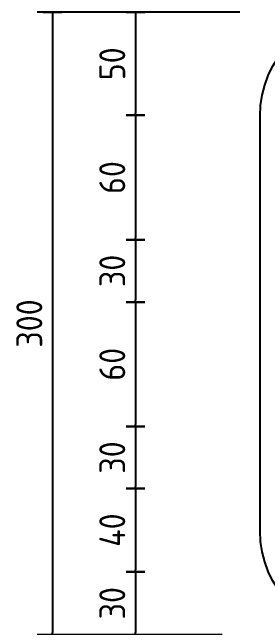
# Model space of a CAD drawing. Header units: millimetres. Extents: x 0 to 420, y 0 to 297.
# Drawn here: x 109.3 to 133.9, y 183.3 to 242.6 of the extents above; entities that cross this region are included whole.
import ezdxf

# ---------------------------------------------------------------- set-up
doc = ezdxf.new("R2010")
doc.units = ezdxf.units.MM
doc.header["$LTSCALE"] = 10
doc.header["$MEASUREMENT"] = 0
doc.layers.add('L35', color=3, linetype='Continuous')
doc.layers.add('T25', color=1, linetype='Continuous')
doc.styles.add('ISO', font='isocp2.shx')
doc.dimstyles.new('SIGNSDIM', dxfattribs={"dimtxt": 2.5, "dimasz": 0.2, "dimexe": 1.5, "dimexo": 2, "dimgap": 1, "dimtad": 1, "dimdec": 4, "dimlfac": 5, "dimrnd": 1, "dimdsep": 46, "dimtxsty": 'ISO', "dimblk": 'SGNDIM', "dimcen": 2.5, "dimse2": 1, "dimadec": 0, "dimazin": 0, "dimtfac": 1, "dimtdec": 4, "dimtix": 1, "dimtmove": 0, "dimatfit": 3, "dimldrblk": 'SGNDIM', "dimfxl": 1, "dimtolj": 1, "dimtzin": 0, "dimarcsym": 0})

# ---------------------------------------------------------------- blocks, each defined once
blk = doc.blocks.new('SGNDIM')
for p, q in [((0, 4.5), (0, -4.5)), ((0, 0), (-1, 0))]:
    blk.add_line(p, q)
blk = doc.blocks.new('*D11')
at = {"layer": 'Defpoints', "color": 0}
for p in [(159.849, 188.673), (121.196, 182.603), (131.539, 182.603)]:
    blk.add_point(p, dxfattribs=at)
at = {"layer": 'T25', "color": 0, "lineweight": -2}
for p, q in [((121.196, 188.473), (121.196, 182.803)), ((129.539, 182.603), (119.696, 182.603))]:
    blk.add_line(p, q, dxfattribs=at)
at = {"layer": 'T25', "color": 0, "lineweight": -2, "xscale": 0.2, "yscale": 0.2, "zscale": 0.2}
for p, rotation in [((121.196, 188.673), 90), ((121.196, 182.603), 270)]:
    blk.add_blockref('SGNDIM', p, dxfattribs=dict(at, rotation=rotation))
at = {"layer": 'T25', "color": 0, "insert": (118.946, 185.638), "char_height": 2.5, "attachment_point": 5, "rotation": 90, "style": 'ISO'}
blk.add_mtext('\\A1;30', dxfattribs=at)
blk = doc.blocks.new('*D12')
at = {"layer": 'Defpoints', "color": 0}
for p in [(139.931, 196.694), (121.196, 188.673), (139.931, 188.673)]:
    blk.add_point(p, dxfattribs=at)
at = {"layer": 'T25', "color": 0, "lineweight": -2}
blk.add_line((121.196, 196.494), (121.196, 188.873), dxfattribs=at)
at = {"layer": 'T25', "color": 0, "lineweight": -2, "xscale": 0.2, "yscale": 0.2, "zscale": 0.2}
for p, rotation in [((121.196, 196.694), 90), ((121.196, 188.673), 270)]:
    blk.add_blockref('SGNDIM', p, dxfattribs=dict(at, rotation=rotation))
at = {"layer": 'T25', "color": 0, "insert": (118.946, 192.684), "char_height": 2.5, "attachment_point": 5, "rotation": 90, "style": 'ISO'}
blk.add_mtext('\\A1;40', dxfattribs=at)
blk = doc.blocks.new('*D13')
at = {"layer": 'Defpoints', "color": 0}
for p in [(128.145, 202.673), (121.196, 196.694), (128.145, 196.694)]:
    blk.add_point(p, dxfattribs=at)
at = {"layer": 'T25', "color": 0, "lineweight": -2}
blk.add_line((121.196, 202.473), (121.196, 196.894), dxfattribs=at)
at = {"layer": 'T25', "color": 0, "lineweight": -2, "xscale": 0.2, "yscale": 0.2, "zscale": 0.2}
for p, rotation in [((121.196, 202.673), 90), ((121.196, 196.694), 270)]:
    blk.add_blockref('SGNDIM', p, dxfattribs=dict(at, rotation=rotation))
at = {"layer": 'T25', "color": 0, "insert": (118.946, 199.684), "char_height": 2.5, "attachment_point": 5, "rotation": 90, "style": 'ISO'}
blk.add_mtext('\\A1;30', dxfattribs=at)
blk = doc.blocks.new('*D14')
at = {"layer": 'Defpoints', "color": 0}
for p in [(133.196, 214.673), (121.196, 202.673), (133.196, 202.673)]:
    blk.add_point(p, dxfattribs=at)
at = {"layer": 'T25', "color": 0, "lineweight": -2}
blk.add_line((121.196, 214.473), (121.196, 202.873), dxfattribs=at)
at = {"layer": 'T25', "color": 0, "lineweight": -2, "xscale": 0.2, "yscale": 0.2, "zscale": 0.2}
for p, rotation in [((121.196, 214.673), 90), ((121.196, 202.673), 270)]:
    blk.add_blockref('SGNDIM', p, dxfattribs=dict(at, rotation=rotation))
at = {"layer": 'T25', "color": 0, "insert": (118.946, 208.673), "char_height": 2.5, "attachment_point": 5, "rotation": 90, "style": 'ISO'}
blk.add_mtext('\\A1;60', dxfattribs=at)
blk = doc.blocks.new('*D15')
at = {"layer": 'Defpoints', "color": 0}
for p in [(126.529, 220.673), (121.196, 214.673), (126.529, 214.673)]:
    blk.add_point(p, dxfattribs=at)
at = {"layer": 'T25', "color": 0, "lineweight": -2}
blk.add_line((121.196, 220.473), (121.196, 214.873), dxfattribs=at)
at = {"layer": 'T25', "color": 0, "lineweight": -2, "xscale": 0.2, "yscale": 0.2, "zscale": 0.2}
for p, rotation in [((121.196, 220.673), 90), ((121.196, 214.673), 270)]:
    blk.add_blockref('SGNDIM', p, dxfattribs=dict(at, rotation=rotation))
at = {"layer": 'T25', "color": 0, "insert": (118.946, 217.673), "char_height": 2.5, "attachment_point": 5, "rotation": 90, "style": 'ISO'}
blk.add_mtext('\\A1;30', dxfattribs=at)
blk = doc.blocks.new('*D16')
at = {"layer": 'Defpoints', "color": 0}
for p in [(133.196, 232.673), (121.196, 220.673), (133.196, 220.673)]:
    blk.add_point(p, dxfattribs=at)
at = {"layer": 'T25', "color": 0, "lineweight": -2}
blk.add_line((121.196, 232.473), (121.196, 220.873), dxfattribs=at)
at = {"layer": 'T25', "color": 0, "lineweight": -2, "xscale": 0.2, "yscale": 0.2, "zscale": 0.2}
for p, rotation in [((121.196, 232.673), 90), ((121.196, 220.673), 270)]:
    blk.add_blockref('SGNDIM', p, dxfattribs=dict(at, rotation=rotation))
at = {"layer": 'T25', "color": 0, "insert": (118.946, 226.673), "char_height": 2.5, "attachment_point": 5, "rotation": 90, "style": 'ISO'}
blk.add_mtext('\\A1;60', dxfattribs=at)
blk = doc.blocks.new('*D17')
at = {"layer": 'Defpoints', "color": 0}
for p in [(128.406, 242.603), (121.196, 232.673), (128.406, 232.673)]:
    blk.add_point(p, dxfattribs=at)
at = {"layer": 'T25', "color": 0, "lineweight": -2}
for p, q in [((126.406, 242.603), (119.696, 242.603)), ((121.196, 242.403), (121.196, 232.873))]:
    blk.add_line(p, q, dxfattribs=at)
at = {"layer": 'T25', "color": 0, "lineweight": -2, "xscale": 0.2, "yscale": 0.2, "zscale": 0.2}
for p, rotation in [((121.196, 242.603), 90), ((121.196, 232.673), 270)]:
    blk.add_blockref('SGNDIM', p, dxfattribs=dict(at, rotation=rotation))
at = {"layer": 'T25', "color": 0, "insert": (118.946, 237.638), "char_height": 2.5, "attachment_point": 5, "rotation": 90, "style": 'ISO'}
blk.add_mtext('\\A1;50', dxfattribs=at)
blk = doc.blocks.new('*D31')
at = {"layer": 'Defpoints', "color": 0}
for p in [(133.238, 242.603), (113.196, 182.603), (130.396, 182.603)]:
    blk.add_point(p, dxfattribs=at)
at = {"layer": 'T25', "color": 0, "lineweight": -2}
for p, q in [((131.238, 242.603), (111.696, 242.603)), ((113.196, 242.403), (113.196, 182.803)), ((128.396, 182.603), (111.696, 182.603))]:
    blk.add_line(p, q, dxfattribs=at)
at = {"layer": 'T25', "color": 0, "lineweight": -2, "xscale": 0.2, "yscale": 0.2, "zscale": 0.2}
for p, rotation in [((113.196, 242.603), 90), ((113.196, 182.603), 270)]:
    blk.add_blockref('SGNDIM', p, dxfattribs=dict(at, rotation=rotation))
at = {"layer": 'T25', "color": 0, "insert": (110.946, 212.603), "char_height": 2.5, "attachment_point": 5, "rotation": 90, "style": 'ISO'}
blk.add_mtext('\\A1;300', dxfattribs=at)

msp = doc.modelspace()

# ---------------------------------------------------------------- linework, layer by layer
at = {"layer": 'L35'}
msp.add_lwpolyline([(133.195657, 192.602566), (133.195657, 232.602566, -0.414213562), (143.195657, 242.602566), (243.135687, 242.602566, -0.414213562), (253.135687, 232.602566), (253.135687, 192.602566, -0.414213562), (243.135687, 182.602566), (143.195657, 182.602566, -0.414213562)], format="xyb", close=True, dxfattribs=at)

# ---------------------------------------------------------------- dimensions: what is measured, and where the dimension line sits
at = {"layer": 'T25'}
for base, p1, p2, override, picture, middle in [((113.195657, 182.602566), (133.237882, 242.602566), (130.395657, 182.602566), {"dimse2": 0}, '*D31', (110.945657, 212.602566)), ((121.195657, 220.673488), (133.195657, 232.673488), (133.195657, 220.673488), {"dimse1": 1}, '*D16', (118.945657, 226.673488)), ((121.195657, 214.673488), (126.52899, 220.673488), (126.52899, 214.673488), {"dimse1": 1}, '*D15', (118.945657, 217.673488)), ((121.195657, 202.673488), (133.195657, 214.673488), (133.195657, 202.673488), {"dimse1": 1}, '*D14', (118.945657, 208.673488)), ((121.195657, 196.693947), (128.144509, 202.673488), (128.144509, 196.693947), {"dimse1": 1}, '*D13', (118.945657, 199.683718)), ((121.195657, 188.673488), (139.93052, 196.693947), (139.93052, 188.673488), {"dimse1": 1}, '*D12', (118.945657, 192.683718)), ((121.195657, 182.602566), (159.848797, 188.673488), (131.538674, 182.602566), {"dimse1": 1, "dimse2": 0}, '*D11', (118.945657, 185.638027))]:
    dim = msp.add_linear_dim(base=base, p1=p1, p2=p2, angle=90, dimstyle='SIGNSDIM', override=override, dxfattribs=at)
    dim.commit()
    dim.dimension.update_dxf_attribs({"geometry": picture, "text_midpoint": middle})
dim = msp.add_linear_dim(base=(121.195657, 232.673488), p1=(128.406059, 242.602566), p2=(128.406059, 232.673488), angle=90, dimstyle='SIGNSDIM', dxfattribs=at)
dim.commit()
dim.dimension.update_dxf_attribs({"geometry": '*D17', "text_midpoint": (118.945657, 237.638027)})

doc.saveas('drawing.dxf')
